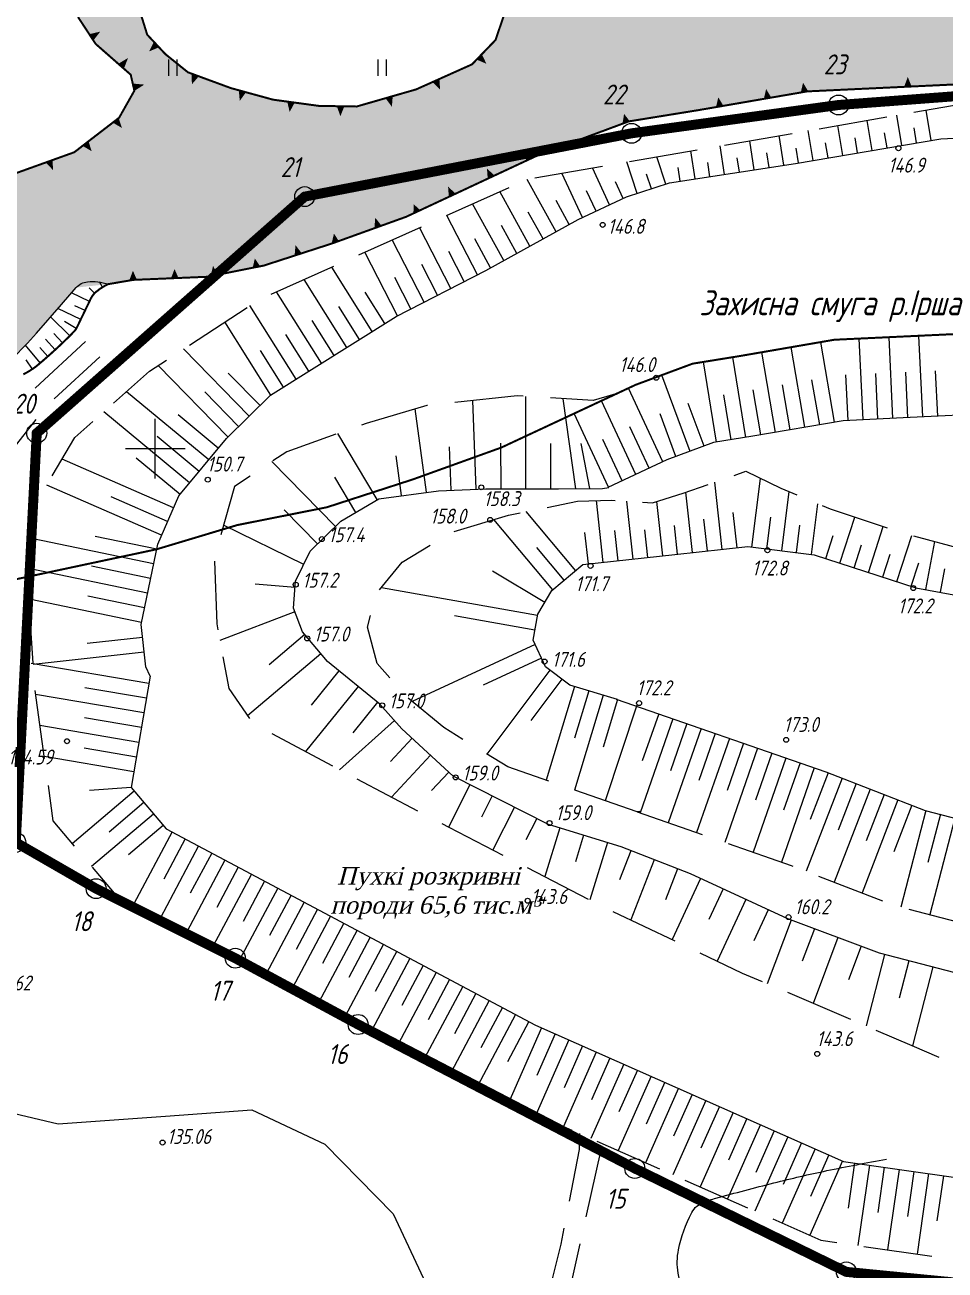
# Model space of a CAD drawing. Header units: millimetres. Extents: x 0 to 841, y 0 to 594.
# Drawn here: x 123.3 to 190.3, y 420.1 to 510.8 of the extents above; entities that cross this region are included whole.
import ezdxf

# ---------------------------------------------------------------- set-up
doc = ezdxf.new("R2010")
doc.units = ezdxf.units.MM
doc.linetypes.add('AHIDDEN4', pattern=[7, 5, -2])
for name, color, linetype in [('01_Відвал', 7, 'Continuous'), ('01_Відвал_62.5', 7, 'Continuous'), ('01_Земельний_відвід_існуючий', 7, 'Continuous'), ('01_Річка', 7, 'Continuous'), ('CONT-MNR', 7, 'Continuous'), ('кресты', 7, 'Continuous'), ('ПИКЕТЫ', 7, 'Continuous'), ('СІТУАЦІЯ', 7, 'Continuous')]:
    doc.layers.add(name, color=color, linetype=linetype)
doc.styles.add('Такие дела', font='GOST_A.TTF', dxfattribs={"oblique": 15})

msp = doc.modelspace()

# ---------------------------------------------------------------- hatches: boundary and pattern name
at = {"layer": '01_Річка', "linetype": 'Continuous', "lineweight": -3, "true_color": 0xf0ffff}
h = msp.add_hatch(color=7, dxfattribs=at)
h.dxf.hatch_style = 1
edge = h.paths.add_edge_path()
edge.add_line((39.38, 481.024), (39.38, 475.758))
edge.add_arc((37.525, 523.143), 47.421, 272.24114, 274.58422)
edge.add_arc((36.838, 531.714), 56.02, 274.58422, 276.81628)
edge.add_arc((30.426, 585.357), 110.045, 276.81628, 277.62338)
edge.add_arc((36.935, 536.728), 60.983, 277.62338, 278.7076)
edge.add_arc((35.507, 546.049), 70.412, 278.7076, 279.93591)
edge.add_arc((8.269, 701.544), 228.275, 279.93591, 280.61809)
edge.add_arc((35.835, 554.499), 78.668, 280.61809, 284.1123)
edge.add_arc((66.383, 432.996), 46.616, 99.5726, 104.1123, ccw=False)
edge.add_line((58.63, 478.963), (68.52, 480.631))
edge.add_arc((67.844, 484.638), 4.064, 279.5726, 285.93151)
edge.add_arc((210.338, -14.548), 515.061, 105.36694, 105.93151, ccw=False)
edge.add_arc((854.628, -2358.912), 2946.348, 104.811823, 105.366938, ccw=False)
edge.add_arc((106.972, 468.489), 21.765, 98.34969, 104.81182, ccw=False)
edge.add_arc((106.17, 473.952), 16.243, 92.16827, 98.34969, ccw=False)
edge.add_arc((109.542, 384.894), 105.365, 89.74225, 92.16827, ccw=False)
edge.add_arc((108.817, 223.574), 266.687, 89.29622, 89.74225, ccw=False)
edge.add_arc((111.718, 459.741), 30.502, 87.97734, 89.29622, ccw=False)
edge.add_arc((112.575, 484.033), 6.195, 77.28451, 87.97734, ccw=False)
edge.add_arc((114.372, 491.994), 1.967, 257.28451, 276.32316)
edge.add_arc((113.167, 502.868), 12.906, 276.32316, 277.11965)
edge.add_arc((5.841, 1362.133), 878.849, 277.119654, 277.216176)
edge.add_arc((102.494, 598.775), 109.396, 277.21618, 278.13482)
edge.add_arc((120.722, 471.258), 19.417, 95.95421, 98.13482, ccw=False)
edge.add_arc((118.71, 490.547), 0.0236, -57.54561, 95.95421, ccw=False)
edge.add_arc((102.877, 515.442), 29.527, 299.29966, 302.45439, ccw=False)
edge.add_arc((111.074, 500.837), 12.779, 286.17568, 299.29966, ccw=False)
edge.add_arc((117.59, 478.371), 10.613, 106.17568, 120.58349)
edge.add_arc((117.78, 478.049), 10.986, 120.58349, 127.21736)
edge.add_arc((112.544, 484.943), 2.33, 127.21736, 141.65341)
edge.add_arc((112.862, 484.692), 2.735, 141.65341, 161.1236)
edge.add_arc((105.322, 487.27), 5.234, 327.08054, 341.1236, ccw=False)
edge.add_arc((94.458, 494.303), 18.175, 323.65829, 327.08054, ccw=False)
edge.add_arc((104.474, 486.935), 5.741, 317.56723, 323.65829, ccw=False)
edge.add_arc((105.771, 485.749), 3.984, 304.44379, 317.56723, ccw=False)
edge.add_arc((101.674, 491.722), 11.227, 296.63697, 304.44379, ccw=False)
edge.add_arc((102.219, 490.636), 10.012, 283.29215, 296.63697, ccw=False)
edge.add_arc((106.21, 473.742), 7.347, 103.29215, 118.88332)
edge.add_line((102.661, 480.175), (87.432, 471.774))
edge.add_line((87.432, 471.774), (81.419, 467.148))
edge.add_line((81.419, 467.148), (75.953, 463.7))
edge.add_arc((79.656, 457.831), 6.939, 122.25075, 130.53163)
edge.add_arc((78.8, 458.832), 5.622, 130.53163, 139.73382)
edge.add_arc((76.191, 461.042), 2.203, 139.73382, 159.80238)
edge.add_arc((77.879, 460.421), 4.001, 159.80238, 174.65823)
edge.add_arc((88.495, 459.429), 14.663, 174.65823, 179.02894)
edge.add_arc((87.002, 459.454), 13.17, 179.02894, 183.64093)
edge.add_arc((89.754, 459.629), 15.928, 183.64093, 188.88153)
edge.add_arc((65.503, 455.84), 8.617, 1.75454, 8.88153, ccw=False)
edge.add_arc((62.929, 455.761), 11.192, -1.99212, 1.75454, ccw=False)
edge.add_arc((64.348, 455.711), 9.773, 353.99823, 358.00788, ccw=False)
edge.add_arc((68.205, 455.306), 5.895, 346.82603, 353.99823, ccw=False)
edge.add_arc((58.286, 457.628), 16.081, 342.48542, 346.82603, ccw=False)
edge.add_arc((60.388, 456.964), 13.878, 336.64692, 342.48542, ccw=False)
edge.add_arc((71.212, 452.291), 2.087, 321.55493, 336.64692, ccw=False)
edge.add_line((72.847, 450.993), (68.505, 445.523))
edge.add_arc((71.956, 442.784), 4.406, 141.55493, 152.72877)
edge.add_arc((80.821, 438.214), 14.379, 152.72877, 158.90739)
edge.add_arc((74.557, 440.63), 7.666, 158.90739, 164.61499)
edge.add_arc((74.662, 440.601), 7.775, 164.61499, 170.28239)
edge.add_arc((74.206, 440.679), 7.312, 170.28239, 180.93712)
edge.add_arc((70.769, 440.623), 3.875, 180.93712, 195.59245)
edge.add_line((67.037, 439.581), (68.408, 434.669))
edge.add_line((68.408, 434.669), (68.562, 427.522))
edge.add_line((68.562, 427.522), (70.194, 421.252))
edge.add_line((70.194, 421.252), (73.717, 429.182))
edge.add_arc((78.777, 426.934), 5.537, 144.46676, 156.04642, ccw=False)
edge.add_arc((60.645, 439.883), 16.745, 324.46676, 331.11765)
edge.add_arc((55.31, 442.826), 22.838, 331.11765, 334.92175)
edge.add_arc((71.055, 435.458), 5.454, 334.92175, 342.71063)
edge.add_arc((72.009, 435.161), 4.454, 342.71063, 350.7216)
edge.add_arc((63.181, 436.603), 13.399, 350.7216, 355.33801)
edge.add_arc((61.848, 436.712), 14.737, 355.33801, 359.23547)
edge.add_arc((65.913, 436.657), 10.672, 359.23547, 363.81584)
edge.add_arc((69.5, 436.897), 7.077, 3.81584, 11.4019)
edge.add_arc((72.617, 437.525), 3.898, 11.4019, 21.63018)
edge.add_arc((71.121, 436.932), 5.507, 21.63018, 30.984)
edge.add_arc((90.544, 448.596), 17.15, 205.68756, 210.984, ccw=False)
edge.add_arc((100.855, 453.555), 28.591, 202.96171, 205.68756, ccw=False)
edge.add_arc((79.067, 444.324), 4.928, 196.39287, 202.96171, ccw=False)
edge.add_arc((76.246, 443.494), 1.988, 172.1259, 196.39287, ccw=False)
edge.add_arc((81.965, 442.703), 7.761, 159.91242, 172.1259, ccw=False)
edge.add_arc((200.49, 399.358), 133.963, 158.98418, 159.91242, ccw=False)
edge.add_arc((252.385, 379.421), 189.556, 158.20385, 158.98418, ccw=False)
edge.add_arc((208.265, 397.064), 142.039, 157.01966, 158.20385, ccw=False)
edge.add_arc((47.502, 465.239), 32.582, 337.01966, 339.49231)
edge.add_arc((70.406, 456.672), 8.129, 339.49231, 344.84457)
edge.add_arc((65.928, 457.885), 12.767, 344.84457, 349.11468)
edge.add_arc((71.543, 456.805), 7.049, 349.11468, 358.0695)
edge.add_arc((92.41, 456.102), 13.83, 171.67937, 178.0695, ccw=False)
edge.add_arc((95.425, 455.661), 16.877, 168.78831, 171.67937, ccw=False)
edge.add_arc((88.428, 457.048), 9.743, 164.98298, 168.78831, ccw=False)
edge.add_arc((80.598, 459.148), 1.637, 150.35766, 164.98298, ccw=False)
edge.add_arc((81.234, 458.787), 2.368, 138.20782, 150.35766, ccw=False)
edge.add_arc((80.578, 459.373), 1.488, 97.89623, 138.20782, ccw=False)
edge.add_arc((79.833, 464.747), 3.938, 277.89623, 302.35489)
edge.add_arc((67.846, 483.668), 26.335, 302.35489, 309.52222)
edge.add_arc((96.167, 449.339), 18.168, 120.89039, 129.52222, ccw=False)
edge.add_arc((222.423, 238.3), 264.09, 120.12301, 120.89039, ccw=False)
edge.add_arc((129.205, 398.96), 78.345, 118.71409, 120.12301, ccw=False)
edge.add_arc((137.594, 383.647), 95.806, 117.28322, 118.71409, ccw=False)
edge.add_arc((17.287, 616.905), 166.649, 297.28322, 298.36812)
edge.add_arc((82.873, 495.446), 28.614, 298.36812, 304.36731)
edge.add_arc((109.117, 457.07), 17.878, 116.77541, 124.36731, ccw=False)
edge.add_arc((105.621, 463.998), 10.117, 107.89162, 116.77541, ccw=False)
edge.add_arc((114.665, 435.983), 39.556, 103.40224, 107.89162, ccw=False)
edge.add_arc((108.763, 460.753), 14.092, 96.79428, 103.40224, ccw=False)
edge.add_arc((105.917, 484.638), 9.961, 276.79428, 284.65567)
edge.add_arc((106.588, 482.073), 7.31, 284.65567, 294.14953)
edge.add_arc((105.933, 483.535), 8.912, 294.14953, 302.7461)
edge.add_arc((107.099, 481.721), 6.756, 302.7461, 314.08003)
edge.add_arc((109.518, 479.224), 3.279, 314.08003, 330.37576)
edge.add_arc((101.302, 483.895), 12.731, 330.37576, 334.76445)
edge.add_arc((102.223, 483.461), 11.713, 334.76445, 339.33998)
edge.add_arc((90.06, 488.048), 24.712, 339.33998, 342.32787)
edge.add_arc((155.809, 467.1), 44.294, 160.09624, 162.32787, ccw=False)
edge.add_arc((136.233, 474.187), 23.475, 156.24928, 160.09624, ccw=False)
edge.add_arc((115.885, 483.141), 1.244, 139.48123, 156.24928, ccw=False)
edge.add_arc((115.513, 483.46), 0.754, 112.82086, 139.48123, ccw=False)
edge.add_arc((118.811, 475.621), 9.258, 105.27705, 112.82086, ccw=False)
edge.add_arc((123.321, 459.109), 26.375, 101.80104, 105.27705, ccw=False)
edge.add_arc((111.969, 513.444), 29.133, 281.80104, 285.10834)
edge.add_arc((110.965, 517.163), 32.986, 285.10834, 287.91563)
edge.add_arc((119.97, 489.307), 3.71, 287.91563, 296.2926)
edge.add_arc((120.337, 488.566), 2.884, 296.2926, 313.33196)
edge.add_arc((103.752, 506.145), 27.051, 313.33196, 318.87686)
edge.add_line((124.13, 488.354), (127.016, 491.66))
edge.add_arc((127.965, 490.832), 1.26, 96.19758, 138.87686, ccw=False)
edge.add_arc((128.206, 488.613), 3.491, 70.94727, 96.19758, ccw=False)
edge.add_line((129.345, 491.913), (131.162, 492.223))
edge.add_line((131.162, 492.223), (136.57, 492.449))
edge.add_line((136.57, 492.449), (140.682, 493.267))
edge.add_line((140.682, 493.267), (145.672, 494.884))
edge.add_line((145.672, 494.884), (151.031, 496.814))
edge.add_line((151.031, 496.814), (160.718, 501.338))
edge.add_line((160.718, 501.338), (167.234, 503.758))
edge.add_line((167.234, 503.758), (172.299, 504.577))
edge.add_line((172.299, 504.577), (180.223, 505.942))
edge.add_line((180.223, 505.942), (193.1, 506.548))
edge.add_line((193.1, 506.548), (199.192, 506.876))
edge.add_line((199.192, 506.876), (203.75, 507.259))
edge.add_line((203.75, 507.259), (208.414, 507.812))
edge.add_line((208.414, 507.812), (210.946, 507.743))
edge.add_line((210.946, 507.743), (213.383, 506.729))
edge.add_line((213.383, 506.729), (217.51, 505.671))
edge.add_line((217.51, 505.671), (220.9, 504.769))
edge.add_line((220.9, 504.769), (224.001, 503.562))
edge.add_line((224.001, 503.562), (228.949, 501.09))
edge.add_line((228.949, 501.09), (233.923, 499.854))
edge.add_line((233.923, 499.854), (238.434, 498.901))
edge.add_line((238.434, 498.901), (243.96, 498.202))
edge.add_line((243.96, 498.202), (248.81, 497.893))
edge.add_line((248.81, 497.893), (256.815, 497.851))
edge.add_line((256.815, 497.851), (269.185, 499.824))
edge.add_line((269.185, 499.824), (276.873, 500.375))
edge.add_line((276.873, 500.375), (285.867, 501.519))
edge.add_line((285.867, 501.519), (290.831, 503.207))
edge.add_line((290.831, 503.207), (293.386, 505.943))
edge.add_line((293.386, 505.943), (295.69, 509.823))
edge.add_line((295.69, 509.823), (301.905, 521.164))
edge.add_line((301.905, 521.164), (299.448, 526.573))
edge.add_line((299.448, 526.573), (298.564, 526.877))
edge.add_line((298.564, 526.877), (297.483, 527.22))
edge.add_line((297.483, 527.22), (291.834, 521.714))
edge.add_line((291.834, 521.714), (287.974, 519.362))
edge.add_line((287.974, 519.362), (285.558, 519.048))
edge.add_line((285.558, 519.048), (284.381, 519.691))
edge.add_line((284.381, 519.691), (282.403, 521.557))
edge.add_line((282.403, 521.557), (280.025, 523.035))
edge.add_line((280.025, 523.035), (275.788, 523.866))
edge.add_line((275.788, 523.866), (272.147, 523.286))
edge.add_line((272.147, 523.286), (269.087, 520.4))
edge.add_line((269.087, 520.4), (263.979, 516.36))
edge.add_line((263.979, 516.36), (258.659, 512.737))
edge.add_line((258.659, 512.737), (253.716, 510.793))
edge.add_line((253.716, 510.793), (249.045, 509.489))
edge.add_line((249.045, 509.489), (243.631, 508.955))
edge.add_line((243.631, 508.955), (239.332, 509.065))
edge.add_line((239.332, 509.065), (236.887, 509.57))
edge.add_line((236.887, 509.57), (220.537, 514.261))
edge.add_line((220.537, 514.261), (215.693, 515.11))
edge.add_line((215.693, 515.11), (202.424, 514.492))
edge.add_line((202.424, 514.492), (187.888, 513.491))
edge.add_line((187.888, 513.491), (180.654, 512.472))
edge.add_line((180.654, 512.472), (177.374, 512.346))
edge.add_line((177.374, 512.346), (174.566, 513.074))
edge.add_line((174.566, 513.074), (170.972, 514.254))
edge.add_line((170.972, 514.254), (169.092, 515.381))
edge.add_line((169.092, 515.381), (166.186, 517.91))
edge.add_line((166.186, 517.91), (163.305, 520.965))
edge.add_line((163.305, 520.965), (162.2, 522.987))
edge.add_line((162.2, 522.987), (162.175, 526.517))
edge.add_line((162.175, 526.517), (160.722, 530.173))
edge.add_line((160.722, 530.173), (159.144, 532.201))
edge.add_line((159.144, 532.201), (156.363, 533.428))
edge.add_line((156.363, 533.428), (152.113, 529.277))
edge.add_line((152.113, 529.277), (154.316, 528.084))
edge.add_line((154.316, 528.084), (156.544, 525.436))
edge.add_line((156.544, 525.436), (157.401, 522.01))
edge.add_line((157.401, 522.01), (157.699, 519.04))
edge.add_line((157.699, 519.04), (158.603, 515.676))
edge.add_line((158.603, 515.676), (158.462, 512.405))
edge.add_line((158.462, 512.405), (157.541, 509.685))
edge.add_line((157.541, 509.685), (155.827, 507.91))
edge.add_line((155.827, 507.91), (151.76, 506.088))
edge.add_line((151.76, 506.088), (147.428, 504.842))
edge.add_line((147.428, 504.842), (144.687, 504.887))
edge.add_line((144.687, 504.887), (141.352, 505.339))
edge.add_line((141.352, 505.339), (138.283, 506.18))
edge.add_line((138.283, 506.18), (135.15, 507.332))
edge.add_line((135.15, 507.332), (133.509, 508.653))
edge.add_line((133.509, 508.653), (132.185, 510.07))
edge.add_line((132.185, 510.07), (131.155, 513.376))
edge.add_line((131.155, 513.376), (130.081, 517.604))
edge.add_line((130.081, 517.604), (129.661, 521.569))
edge.add_line((129.661, 521.569), (125.555, 519.641))
edge.add_line((125.555, 519.641), (125.632, 517.402))
edge.add_line((125.632, 517.402), (126.1, 514.378))
edge.add_line((126.1, 514.378), (127.204, 511.269))
edge.add_line((127.204, 511.269), (128.433, 509.397))
edge.add_line((128.433, 509.397), (130.984, 507.158))
edge.add_line((130.984, 507.158), (131.249, 505.992))
edge.add_line((131.249, 505.992), (130.14, 504.027))
edge.add_line((130.14, 504.027), (126.876, 501.514))
edge.add_line((126.876, 501.514), (121.759, 499.677))
edge.add_line((121.759, 499.677), (114.432, 497.543))
edge.add_line((114.432, 497.543), (107.451, 495.907))
edge.add_line((107.451, 495.907), (94.414, 497.225))
edge.add_line((94.414, 497.225), (86.919, 498.85))
edge.add_line((86.919, 498.85), (80.93, 500.713))
edge.add_line((80.93, 500.713), (76.043, 503.448))
edge.add_line((76.043, 503.448), (72.383, 507.267))
edge.add_line((72.383, 507.267), (62.485, 503.162))
edge.add_line((62.485, 503.162), (66.581, 497.222))
edge.add_line((66.581, 497.222), (71.182, 493.568))
edge.add_line((71.182, 493.568), (75.742, 491.368))
edge.add_line((75.742, 491.368), (80.264, 490.425))
edge.add_line((80.264, 490.425), (86.51, 489.843))
edge.add_arc((-104.967, 1126.797), 665.112, 285.572803, 286.731513, ccw=False)
edge.add_arc((-52.384, 938.119), 469.243, 284.19329, 285.5728, ccw=False)
edge.add_arc((-2523.737, 10709.626), 10548.426, 284.1654286, 284.1932887, ccw=False)
edge.add_arc((54.451, 494.813), 13.273, 283.38002, 284.16543, ccw=False)
edge.add_arc((48.875, 518.253), 37.367, 278.7654, 283.38002, ccw=False)
edge.add_arc((47.493, 527.218), 46.438, 274.62617, 278.7654, ccw=False)
edge.add_arc((45.749, 548.768), 68.058, 271.84933, 274.62617, ccw=False)
edge.add_arc((46.989, 510.359), 29.629, 267.64026, 271.84933, ccw=False)
edge.add_line((45.769, 480.755), (39.771, 481.002))
edge.add_arc((40.296, 493.757), 12.766, 265.88324, 267.64026, ccw=False)

# ---------------------------------------------------------------- linework, layer by layer
at = {"layer": '01_Відвал', "color": 7, "linetype": 'Continuous', "lineweight": -3}
for p, q in [((187.114, 502.009), (186.742, 504.205)), ((189.261, 502.372), (188.888, 504.577)), ((180.671, 500.92), (180.304, 503.091)), ((182.819, 501.283), (182.45, 503.462)), ((184.966, 501.646), (184.596, 503.834)), ((188.187, 502.191), (188.001, 503.291)), ((176.37, 500.234), (176.041, 502.352)), ((178.522, 500.568), (178.187, 502.724)), ((181.745, 501.101), (181.561, 502.189)), ((183.892, 501.465), (183.708, 502.556)), ((186.04, 501.828), (185.855, 502.924)), ((172.065, 499.566), (171.748, 501.609)), ((174.217, 499.9), (173.894, 501.981)), ((177.446, 500.401), (177.28, 501.47)), ((179.597, 500.738), (179.414, 501.822)), ((165.842, 497.686), (164.587, 500.369)), ((167.852, 498.514), (167.108, 500.806)), ((169.924, 499.187), (169.276, 501.181)), ((170.989, 499.399), (170.832, 500.411)), ((173.141, 499.733), (172.981, 500.764)), ((175.293, 500.067), (175.131, 501.117)), ((161.951, 495.732), (159.852, 499.541)), ((163.869, 496.763), (162.362, 499.984)), ((168.888, 498.851), (168.54, 499.922)), ((160.044, 494.681), (157.858, 498.647)), ((164.856, 497.224), (164.165, 498.7)), ((166.829, 498.147), (166.264, 499.354)), ((158.137, 493.629), (155.864, 497.752)), ((162.905, 496.258), (161.944, 498.001)), ((156.219, 492.596), (154.003, 496.918)), ((160.998, 495.206), (159.926, 497.15)), ((154.281, 491.602), (152.013, 496.026)), ((159.09, 494.155), (157.976, 496.177)), ((152.343, 490.609), (150.023, 495.133)), ((157.183, 493.103), (156.025, 495.204)), ((150.405, 489.615), (148.034, 494.241)), ((155.25, 492.099), (154.129, 494.286)), ((148.555, 488.466), (145.613, 493.155)), ((153.312, 491.105), (152.165, 493.342)), ((146.711, 487.308), (143.606, 492.255)), ((151.374, 490.112), (150.201, 492.399)), ((144.866, 486.15), (141.599, 491.355)), ((149.478, 489.045), (148.047, 491.325)), ((143.021, 484.993), (139.655, 490.356)), ((147.633, 487.887), (146.121, 490.296)), ((141.176, 483.835), (137.833, 489.163)), ((145.788, 486.729), (144.195, 489.267)), ((143.943, 485.571), (142.27, 488.238)), ((139.618, 482.314), (134.831, 487.198)), ((142.099, 484.414), (140.421, 487.086)), ((138.062, 480.789), (132.973, 485.982)), ((140.396, 483.076), (138.078, 485.441)), ((136.66, 479.124), (130.676, 484.084)), ((138.84, 481.552), (136.371, 484.071)), ((156.124, 476.979), (155.884, 483.44)), ((159.753, 477.014), (159.733, 483.743)), ((163.383, 477.025), (162.454, 483.574)), ((135.27, 477.447), (129.028, 482.621)), ((137.355, 479.962), (134.427, 482.389)), ((152.504, 476.759), (151.691, 482.836)), ((135.965, 478.286), (132.908, 480.819)), ((148.923, 476.228), (146.057, 481.038)), ((154.31, 476.912), (154.193, 480.08)), ((157.938, 477.009), (157.928, 480.331)), ((161.568, 477.019), (161.558, 480.325)), ((164.415, 477.028), (163.764, 480.32)), ((134.105, 475.632), (125.985, 479.168)), ((134.575, 476.609), (131.39, 479.249)), ((145.884, 474.267), (141.266, 478.995)), ((150.705, 476.519), (150.317, 479.416)), ((147.364, 475.299), (145.839, 477.857)), ((176.208, 472.772), (176.83, 477.774)), ((133.235, 473.635), (124.872, 477.277)), ((171.879, 472.371), (171.399, 476.765)), ((174.044, 472.607), (173.509, 477.505)), ((178.37, 472.504), (178.905, 476.809)), ((133.67, 474.634), (129.55, 476.428)), ((165.383, 471.662), (164.892, 476.159)), ((167.548, 471.898), (167.088, 476.116)), ((169.713, 472.134), (169.281, 476.095)), ((180.531, 472.235), (180.99, 475.926)), ((144.585, 472.999), (142.156, 475.486)), ((163.375, 471.057), (159.774, 475.355)), ((175.126, 472.725), (174.845, 475.3)), ((177.289, 472.638), (177.577, 474.956)), ((182.612, 471.603), (183.692, 474.947)), ((143.581, 471.518), (137.736, 474.375)), ((161.706, 469.658), (157.42, 474.773)), ((168.631, 472.016), (168.411, 474.029)), ((170.796, 472.252), (170.568, 474.339)), ((172.961, 472.489), (172.708, 474.812)), ((179.45, 472.369), (179.699, 474.368)), ((184.685, 470.934), (185.759, 474.26)), ((132.651, 471.547), (123.884, 473.377)), ((132.873, 472.614), (128.4, 473.547)), ((164.301, 471.544), (164.05, 473.837)), ((166.466, 471.78), (166.225, 473.983)), ((181.576, 471.938), (182.117, 473.614)), ((186.757, 470.265), (187.841, 473.621)), ((188.853, 469.685), (189.508, 473.176)), ((162.54, 470.358), (160.551, 472.732)), ((183.648, 471.269), (184.187, 472.936)), ((185.721, 470.6), (186.257, 472.258)), ((132.428, 470.481), (128.135, 471.378)), ((187.794, 469.93), (188.344, 471.635)), ((132.206, 469.415), (123.798, 471.17)), ((161.126, 468.741), (157.311, 471.031)), ((189.923, 469.484), (190.243, 471.189)), ((142.95, 469.843), (140.044, 470.066)), ((160.602, 467.794), (149.23, 469.819)), ((131.761, 467.283), (123.711, 468.963)), ((131.984, 468.349), (127.869, 469.208)), ((142.937, 468.051), (137.476, 465.962)), ((160.411, 466.722), (154.556, 467.764)), ((131.838, 466.203), (127.824, 465.757)), ((143.662, 466.401), (141.056, 464.203)), ((131.958, 465.121), (123.883, 464.223)), ((144.832, 465.014), (139.48, 460.501)), ((160.426, 465.676), (151.483, 461.531)), ((160.884, 464.688), (156.648, 462.725)), ((146.142, 463.769), (144.109, 461.267)), ((161.49, 463.821), (156.91, 457.707)), ((162.362, 463.167), (160.102, 460.151)), ((147.551, 462.624), (143.707, 457.895)), ((163.29, 462.626), (161.235, 455.797)), ((164.332, 462.312), (163.298, 458.876)), ((148.959, 461.479), (147.149, 459.252)), ((165.375, 461.999), (163.294, 455.081)), ((166.418, 461.685), (165.371, 458.204)), ((150.193, 460.151), (146.189, 456.571)), ((151.47, 458.864), (149.888, 457.16)), ((152.8, 457.629), (149.969, 454.581)), ((154.13, 456.394), (152.882, 455.05)), ((155.68, 455.475), (154.124, 452.394)), ((157.3, 454.657), (156.518, 453.109)), ((158.92, 453.838), (157.35, 450.73)), ((160.54, 453.02), (159.752, 451.459)), ((162.215, 452.337), (161.117, 448.788)), ((163.948, 451.8), (163.352, 449.872)), ((165.682, 451.264), (164.394, 447.098)), ((167.398, 450.675), (166.569, 448.55)), ((169.089, 450.016), (167.383, 445.64)), ((170.78, 449.356), (169.902, 447.106)), ((172.452, 448.653), (170.396, 444.201)), ((174.1, 447.892), (173.067, 445.655)), ((175.748, 447.13), (173.672, 442.637)), ((177.395, 446.369), (176.353, 444.112)), ((179.051, 445.626), (177.319, 440.988)), ((180.751, 444.992), (179.871, 442.634)), ((182.451, 444.357), (180.662, 439.563)), ((184.152, 443.722), (183.243, 441.286)), ((185.864, 443.125), (184.512, 437.921)), ((187.621, 442.669), (186.91, 439.935)), ((189.378, 442.212), (187.888, 436.481))]:
    msp.add_line(p, q, dxfattribs=at)
at = {"layer": '01_Відвал', "color": 7, "linetype": 'AHIDDEN4', "lineweight": -3, "flags": 128}
for points in [[(123.877, 464.315), (123.658, 467.6), (123.977, 475.756), (126.911, 480.74), (132.362, 485.582), (140.275, 490.761), (159.881, 499.554), (191.5, 505.029), (203.527, 505.38)], [(166.454, 483.985), (164.658, 483.437), (159.12, 483.781), (152.534, 483.086), (148.129, 481.778), (142.349, 479.714), (138.55, 477.192), (137.076, 472.093), (137.246, 467.192), (138.124, 462.481), (139.859, 459.948), (146.143, 456.595), (154.137, 452.387), (165.214, 446.676), (175.497, 441.766), (187.839, 436.502), (196.739, 432.707), (207.064, 429.344), (207.313, 429.303)], [(168.047, 453.52), (167.854, 453.495), (158.436, 456.77), (153.776, 459.632), (151.116, 461.836), (148.934, 464.303), (148.215, 466.938), (148.838, 469.333), (150.732, 471.681), (154.457, 473.892), (158.49, 475.091), (163.507, 476.123), (166.009, 476.187), (168.954, 475.992), (171.208, 476.698), (173.559, 477.523), (175.755, 478.293), (178.296, 477.066), (181.888, 475.546), (187.05, 473.832), (191.575, 472.625), (193.667, 472.565), (200.018, 472.7), (211.626, 474.361), (219.505, 475.935), (225.678, 477.512), (232.742, 478.537), (239.967, 480.036), (243.032, 480.414), (250.595, 480.293), (258.255, 479.333), (266.141, 477.592), (278.65, 474.654), (282.465, 473.6), (286.171, 473.159), (290.867, 473.137), (303.994, 474.28), (314.807, 475.659), (324.031, 476.855), (332.346, 477.929)]]:
    msp.add_lwpolyline(points, dxfattribs=at)
at = {"layer": '01_Відвал', "color": 7, "linetype": 'Continuous', "lineweight": -3, "flags": 128}
for points in [[(132.399, 463.381), (132.076, 464.06), (131.733, 467.147), (132.95, 472.979), (134.481, 476.495), (137.945, 480.674), (141.159, 483.824), (150.303, 489.562), (156.833, 492.91), (163.551, 496.613), (167.073, 498.261), (170.198, 499.276), (179.379, 500.701), (189.953, 502.489), (195.807, 502.771), (199.171, 502.632), (201.674, 501.421), (201.942, 501.184)], [(196.404, 440.387), (185.492, 443.222), (178.807, 445.717), (171.739, 448.982), (166.678, 450.956), (161.385, 452.593), (154.453, 456.095), (150.727, 459.555), (149.128, 461.342), (145.314, 464.442), (143.491, 466.604), (142.833, 468.325), (142.985, 470.298), (144.048, 472.475), (146.277, 474.651), (149.037, 476.296), (153.392, 476.878), (156.826, 477.005), (162.12, 477.021), (165.33, 477.031), (165.776, 477.119)], [(166.418, 461.685), (162.946, 462.729), (161.177, 464.055), (160.281, 465.989), (160.621, 467.901), (161.647, 469.61), (163.904, 471.5), (170.582, 472.229), (175.905, 472.81), (180.733, 472.21), (188.141, 469.818), (194.309, 468.66), (202.952, 469.572), (215.914, 471.509), (220.71, 472.245), (228.684, 472.428), (233.844, 472.816)]]:
    msp.add_lwpolyline(points, dxfattribs=at)
at = {"layer": '01_Відвал', "color": 7, "linetype": 'Continuous', "lineweight": -3}
for centre in [(186.865, 501.808), (165.336, 496.228), (169.237, 485.095), (136.593, 477.678), (156.505, 477.123), (123.977, 475.756), (157.148, 474.758), (144.896, 473.354), (177.328, 472.546), (164.46, 471.405), (123.491, 469.333), (142.996, 470.041), (187.952, 469.791), (143.83, 466.126), (161.111, 464.442), (149.295, 461.257), (167.989, 461.415), (126.346, 458.643), (178.695, 458.744), (154.637, 456.009), (161.472, 452.686), (159.877, 447.033), (178.869, 445.84), (180.959, 435.887)]:
    msp.add_circle(centre, 0.181, dxfattribs=at)
at = {"layer": '01_Відвал_62.5', "color": 5, "linetype": 'Continuous', "lineweight": -3}
for p, q in [((182.212, 481.863), (181.207, 487.694)), ((184.289, 482.04), (184.011, 487.95)), ((186.465, 482.142), (186.187, 488.052)), ((188.64, 482.244), (188.362, 488.155)), ((177.919, 481.124), (176.914, 486.955)), ((180.065, 481.493), (179.061, 487.324)), ((173.614, 480.41), (172.67, 486.251)), ((175.764, 480.758), (174.82, 486.599)), ((171.695, 479.742), (169.636, 485.289)), ((181.139, 481.678), (180.575, 484.951)), ((183.201, 481.989), (183.045, 485.306)), ((185.377, 482.091), (185.221, 485.409)), ((187.552, 482.193), (187.396, 485.511)), ((189.728, 482.296), (189.572, 485.613)), ((169.719, 478.98), (167.215, 484.341)), ((176.846, 480.939), (176.282, 484.212)), ((178.992, 481.308), (178.428, 484.582)), ((167.746, 478.058), (165.242, 483.419)), ((172.716, 480.121), (171.56, 483.235)), ((174.689, 480.584), (174.159, 483.863)), ((165.772, 477.137), (163.268, 482.498)), ((170.674, 479.363), (169.518, 482.477)), ((168.732, 478.519), (167.327, 481.529)), ((166.759, 477.597), (165.353, 480.607)), ((132.31, 462.852), (123.739, 464.305)), ((132.128, 461.778), (127.653, 462.537)), ((131.946, 460.705), (124.05, 462.044)), ((167.813, 461.265), (165.526, 454.304)), ((169.416, 460.638), (168.224, 457.209)), ((131.581, 458.557), (124.361, 459.782)), ((131.763, 459.631), (127.627, 460.333)), ((170.445, 460.28), (168.06, 453.423)), ((172.502, 459.565), (170.117, 452.708)), ((171.473, 459.923), (170.281, 456.494)), ((174.559, 458.85), (172.174, 451.992)), ((173.531, 459.207), (172.338, 455.779)), ((131.399, 457.484), (127.6, 458.128)), ((176.616, 458.134), (174.232, 451.277)), ((175.588, 458.492), (174.395, 455.063)), ((177.645, 457.776), (176.453, 454.348)), ((131.217, 456.41), (124.672, 457.52)), ((178.673, 457.419), (176.289, 450.562)), ((179.702, 457.061), (178.51, 453.632)), ((180.731, 456.703), (178.346, 449.846)), ((182.773, 455.947), (180.154, 449.175)), ((181.757, 456.339), (180.448, 452.954)), ((131.246, 455.005), (126.731, 451.181)), ((131.024, 455.267), (127.992, 455.045)), ((184.804, 455.161), (182.186, 448.39)), ((183.788, 455.554), (182.479, 452.168)), ((131.95, 454.174), (129.415, 452.027)), ((186.835, 454.376), (184.217, 447.604)), ((185.82, 454.768), (184.511, 451.383)), ((132.653, 453.343), (128.139, 449.519)), ((187.851, 453.983), (186.542, 450.597)), ((188.869, 453.596), (187.043, 446.57)), ((189.923, 453.322), (189.01, 449.809)), ((133.357, 452.512), (130.823, 450.365)), ((190.977, 453.049), (189.151, 446.022)), ((133.998, 452.039), (131.22, 446.814)), ((134.959, 451.528), (133.4, 448.595)), ((135.921, 451.017), (133.144, 445.792)), ((136.882, 450.505), (135.323, 447.573)), ((137.844, 449.994), (135.067, 444.77)), ((139.767, 448.972), (136.99, 443.747)), ((138.806, 449.483), (137.247, 446.55)), ((141.69, 447.95), (138.913, 442.725)), ((140.729, 448.461), (139.17, 445.528)), ((143.614, 446.928), (140.836, 441.703)), ((142.652, 447.439), (141.093, 444.506)), ((144.575, 446.416), (143.016, 443.484)), ((145.537, 445.905), (142.76, 440.681)), ((146.498, 445.394), (144.939, 442.461)), ((147.46, 444.883), (144.683, 439.658)), ((148.422, 444.372), (146.863, 441.439)), ((149.383, 443.861), (146.606, 438.636)), ((150.345, 443.35), (148.786, 440.417)), ((151.306, 442.839), (148.529, 437.614)), ((152.268, 442.327), (150.709, 439.395)), ((153.23, 441.816), (150.452, 436.592)), ((155.153, 440.794), (152.376, 435.569)), ((154.191, 441.305), (152.632, 438.372)), ((157.076, 439.772), (154.299, 434.547)), ((156.114, 440.283), (154.555, 437.35)), ((158.999, 438.749), (156.222, 433.525)), ((158.038, 439.261), (156.479, 436.328)), ((159.961, 438.238), (158.402, 435.305)), ((160.891, 437.783), (158.497, 432.372)), ((162.883, 436.902), (160.489, 431.491)), ((161.887, 437.343), (160.543, 434.305)), ((164.875, 436.021), (162.481, 430.61)), ((163.879, 436.461), (162.535, 433.424)), ((166.867, 435.14), (164.473, 429.729)), ((165.871, 435.58), (164.527, 432.543)), ((168.858, 434.258), (166.465, 428.847)), ((167.863, 434.699), (166.519, 431.662)), ((170.85, 433.377), (168.456, 427.966)), ((169.854, 433.818), (168.511, 430.78)), ((172.842, 432.496), (170.448, 427.085)), ((171.846, 432.937), (170.502, 429.899)), ((174.834, 431.615), (172.44, 426.204)), ((173.838, 432.055), (172.494, 429.018)), ((176.826, 430.734), (174.432, 425.323)), ((175.83, 431.174), (174.486, 428.137)), ((178.817, 429.852), (176.423, 424.441)), ((177.821, 430.293), (176.478, 427.256)), ((180.809, 428.971), (178.415, 423.56)), ((179.813, 429.412), (178.469, 426.374)), ((182.801, 428.09), (180.407, 422.679)), ((181.805, 428.531), (180.461, 425.493)), ((183.676, 427.945), (183.203, 424.657)), ((184.753, 427.79), (183.911, 421.933)), ((185.831, 427.635), (185.359, 424.347)), ((186.909, 427.48), (186.067, 421.623)), ((187.987, 427.325), (187.515, 424.037)), ((189.065, 427.17), (188.223, 421.313)), ((190.143, 427.015), (189.67, 423.727))]:
    msp.add_line(p, q, dxfattribs=at)
at = {"layer": '01_Відвал_62.5', "color": 5, "linetype": 'AHIDDEN4', "lineweight": -3, "flags": 128}
for points in [[(224.499, 483.508), (216.638, 486.952), (215.259, 487.489), (212.924, 488.109), (207.696, 489.45), (205.58, 489.199), (200.442, 488.767), (194.014, 488.421), (186.928, 488.087), (182.198, 487.865), (175.289, 486.674), (171.886, 486.124), (167.728, 484.581), (166.454, 483.985)], [(124.009, 462.343), (125.315, 452.853), (129.782, 447.579), (157.86, 432.654), (181.218, 422.32), (195.061, 420.33), (207.072, 421.151)], [(167.854, 453.495), (179.07, 449.594), (186.586, 446.688), (196.178, 444.196), (205.113, 443.183), (213.238, 443.826)]]:
    msp.add_lwpolyline(points, dxfattribs=at)
at = {"layer": '01_Відвал_62.5', "color": 5, "linetype": 'Continuous', "lineweight": -3, "flags": 128}
for points in [[(221.082, 478.545), (214.376, 481.483), (213.42, 481.855), (211.429, 482.384), (207.296, 483.444), (206.177, 483.312), (200.849, 482.863), (194.312, 482.511), (187.206, 482.177), (182.842, 481.972), (176.263, 480.838), (173.402, 480.376), (170.014, 479.118), (165.704, 477.105)], [(132.399, 463.381), (131.024, 455.267), (133.562, 452.27), (160.449, 437.979), (182.866, 428.061), (195.288, 426.275), (203.363, 426.699)], [(166.331, 461.711), (181.572, 456.411), (188.815, 453.61), (197.507, 451.352), (205.237, 450.475), (205.369, 450.486)]]:
    msp.add_lwpolyline(points, dxfattribs=at)
for points in [[(150.744, 451.095, 0, 0, 0), (178.036, 476.924, 0.726, 0, 0), (181.476, 480.18, 0, 0, 0)], [(159.845, 448.862, 0, 0, 0), (174.468, 451.956, 0.726, 0, 0), (179.102, 452.936, 0, 0, 0)], [(159.635, 445.297, 0, 0, 0), (198.326, 435.626, 0.726, 0, 0), (202.921, 434.477, 0, 0, 0)], [(159.635, 445.297, 0, 0, 0), (168.745, 433.535, 0.726, 0, 0), (171.645, 429.791, 0, 0, 0)]]:
    msp.add_lwpolyline(points, format="xyseb", dxfattribs=at)
at = {"layer": '01_Земельний_відвід_існуючий', "color": 2, "linetype": 'Continuous', "lineweight": 50, "const_width": 0.726}
msp.add_lwpolyline([(500.925, 470.682), (391.263, 474.094), (271.255, 425.27), (208.638, 396.375), (197.918, 403.363), (199.378, 418.417), (183.075, 420.017), (167.68, 427.545), (147.537, 438.025), (138.594, 442.849), (128.465, 447.911), (122.614, 451.28), (124.144, 481.063), (143.65, 498.284), (167.441, 502.891), (182.509, 504.952), (210.667, 507.072), (220.406, 500.651), (311.596, 500.059), (333.909, 497.039), (368.924, 505.381), (400.353, 521.498), (424.365, 522.95), (452.715, 505.268)], close=True, dxfattribs=at)
at = {"layer": '01_Земельний_відвід_існуючий', "color": 7, "linetype": 'Continuous', "lineweight": -3}
for centre in [(182.509, 504.952), (167.441, 502.891), (143.65, 498.284), (124.144, 481.063), (122.614, 451.28), (128.465, 447.911), (138.594, 442.849), (147.537, 438.025), (167.68, 427.545), (183.075, 420.017)]:
    msp.add_circle(centre, 0.726, dxfattribs=at)
at = {"layer": '01_Річка', "color": 0, "linetype": 'Continuous'}
for p, q in [((133.755, 507.082), (133.755, 508.261)), ((134.343, 508.261), (134.343, 507.085)), ((149.001, 507.082), (149.001, 508.261)), ((149.589, 508.261), (149.589, 507.085))]:
    msp.add_line(p, q, dxfattribs=at)
at = {"layer": '01_Річка', "color": 32, "linetype": 'Continuous', "lineweight": -3}
for p, q in [((127.974, 490.642), (126.675, 491.269)), ((128.358, 491.253), (127.961, 491.639)), ((128.934, 491.692), (128.702, 492.069)), ((127.658, 489.988), (126.919, 490.345)), ((126.542, 488.142), (125.156, 489.529)), ((127.342, 489.334), (125.684, 490.135)), ((127.023, 488.682), (126.16, 489.187)), ((125.492, 487.138), (124.786, 487.91)), ((126.022, 487.634), (125.378, 488.308)), ((124.403, 486.178), (123.313, 487.46)), ((124.952, 486.653), (124.371, 487.313)), ((123.83, 485.734), (123.382, 486.403))]:
    msp.add_line(p, q, dxfattribs=at)
at = {"layer": '01_Річка', "color": 7, "linetype": 'Continuous', "lineweight": -3, "const_width": 0.145, "flags": 128}
for points in [[(129.661, 521.569), (130.081, 517.604), (131.155, 513.376), (132.185, 510.07), (133.509, 508.653), (135.15, 507.332), (138.283, 506.18), (141.352, 505.339), (144.687, 504.887), (147.428, 504.842), (151.76, 506.088), (155.827, 507.91), (157.541, 509.685), (158.462, 512.405), (158.603, 515.676), (157.699, 519.04), (157.401, 522.01), (156.544, 525.436), (154.316, 528.084), (152.113, 529.277)], [(72.383, 507.267), (76.043, 503.448), (80.93, 500.713), (86.919, 498.85), (94.414, 497.225), (104.607, 496.195), (107.451, 495.907), (114.432, 497.543), (121.759, 499.677), (126.876, 501.514), (130.14, 504.027), (131.249, 505.992), (130.984, 507.158), (128.433, 509.397), (127.204, 511.269), (126.1, 514.378), (125.632, 517.402), (125.555, 519.641)], [(228.949, 501.09), (224.001, 503.562), (220.9, 504.769), (217.51, 505.671), (213.383, 506.729), (210.946, 507.743), (208.414, 507.812), (203.75, 507.259), (199.192, 506.876), (193.1, 506.548), (186.075, 506.217), (180.223, 505.942), (172.299, 504.577), (167.234, 503.758), (160.718, 501.338), (155.261, 498.79), (151.031, 496.814), (145.672, 494.884), (140.682, 493.267), (136.57, 492.449), (131.162, 492.223), (129.345, 491.913)]]:
    msp.add_lwpolyline(points, dxfattribs=at)
at = {"layer": '01_Річка', "color": 7, "linetype": 'Continuous', "lineweight": -3, "flags": 128}
for points in [[(128.117, 509.879, 0.544, 0, 0), (128.767, 510.294, 0, 0, 0)], [(132.857, 509.35, 0.544, 0, 0), (132.327, 508.854, 0, 0, 0)], [(130.282, 507.774, 0.544, 0, 0), (130.787, 508.374, 0, 0, 0)], [(156.353, 508.455, 0.544, 0, 0), (156.876, 507.951, 0, 0, 0)], [(131.191, 506.248, 0.544, 0, 0), (131.97, 506.435, 0, 0, 0)], [(135.684, 507.136, 0.544, 0, 0), (135.434, 506.455, 0, 0, 0)], [(153.206, 506.735, 0.544, 0, 0), (153.503, 506.073, 0, 0, 0)], [(180.03, 505.909, 0.544, 0, 0), (179.925, 506.574, 0, 0, 0)], [(187.558, 506.287, 0.544, 0, 0), (187.548, 506.992, 0, 0, 0)], [(139.113, 505.952, 0.544, 0, 0), (138.921, 505.252, 0, 0, 0)], [(149.794, 505.522, 0.544, 0, 0), (149.995, 504.824, 0, 0, 0)], [(173.859, 504.845, 0.544, 0, 0), (173.754, 505.511, 0, 0, 0)], [(177.341, 505.445, 0.544, 0, 0), (177.236, 506.111, 0, 0, 0)], [(142.649, 505.163, 0.544, 0, 0), (142.552, 504.444, 0, 0, 0)], [(146.26, 504.861, 0.544, 0, 0), (146.248, 504.135, 0, 0, 0)], [(129.895, 503.839, 0.544, 0, 0), (130.34, 503.282, 0, 0, 0)], [(167.053, 503.69, 0.544, 0, 0), (166.896, 504.306, 0, 0, 0)], [(127.696, 502.146, 0.544, 0, 0), (128.142, 501.59, 0, 0, 0)], [(160.006, 501.006, 0.544, 0, 0), (159.711, 501.579, 0, 0, 0)], [(125.057, 500.861, 0.544, 0, 0), (125.319, 500.224, 0, 0, 0)], [(157.218, 499.704, 0.544, 0, 0), (156.913, 500.328, 0, 0, 0)], [(154.388, 498.382, 0.544, 0, 0), (154.083, 499.007, 0, 0, 0)], [(151.815, 497.181, 0.544, 0, 0), (151.577, 497.733, 0, 0, 0)], [(148.985, 496.077, 0.544, 0, 0), (148.786, 496.749, 0, 0, 0)], [(145.89, 494.963, 0.544, 0, 0), (145.778, 495.591, 0, 0, 0)], [(143.177, 494.076, 0.544, 0, 0), (142.978, 494.748, 0, 0, 0)], [(140.133, 493.158, 0.544, 0, 0), (140.021, 493.786, 0, 0, 0)], [(131.162, 492.223, 0.544, 0, 0), (131.146, 492.885, 0, 0, 0)], [(134.191, 492.35, 0.544, 0, 0), (134.175, 493.012, 0, 0, 0)], [(137.071, 492.543, 0.544, 0, 0), (136.977, 493.241, 0, 0, 0)]]:
    msp.add_lwpolyline(points, format="xyseb", dxfattribs=at)
at = {"layer": '01_Річка', "color": 32, "linetype": 'Continuous', "lineweight": -3, "flags": 128}
msp.add_lwpolyline([(122.315, 486.469, 0.024199), (124.13, 488.354), (125.934, 490.421), (127.016, 491.66, -0.188406), (127.829, 492.084, -0.110623), (129.345, 491.913)], format="xyb", dxfattribs=at)
at = {"layer": '01_Річка', "color": 32, "linetype": 'Continuous', "lineweight": 50, "const_width": 0.145, "flags": 128}
msp.add_lwpolyline([(123.167, 485.345, 0.031006), (123.864, 485.757, 0.026153), (124.265, 486.061, 0.008928), (125.374, 487.031, 0.015358), (126.844, 488.448, 0.080915), (127.068, 488.767), (127.639, 489.949), (128.072, 490.845, -0.106095), (128.472, 491.359, -0.066402), (129.345, 491.913)], format="xyb", dxfattribs=at)
at = {"layer": '01_Річка', "color": 4, "linetype": 'Continuous', "lineweight": -3, "flags": 128}
msp.add_lwpolyline([(229.858, 482.162, 0.145, 0.145, 0), (224.573, 483.475, 0.145, 0.145, 0), (216.638, 486.952, 0.145, 0.145, 0), (215.259, 487.489, 0.145, 0.145, 0), (212.924, 488.109, 0.145, 0.145, 0), (207.696, 489.45, 0.145, 0.145, 0), (205.58, 489.199, 0.145, 0.145, 0), (200.442, 488.767, 0.145, 0.145, 0), (194.014, 488.421, 0.145, 0.145, 0), (186.928, 488.087, 0.145, 0.145, 0), (182.198, 487.865, 0.145, 0.145, 0), (175.289, 486.674, 0.145, 0.145, 0), (171.886, 486.124, 0.145, 0.145, 0), (167.728, 484.581, 0.145, 0.145, 0), (162.941, 482.345, 0.145, 0.145, 0), (157.96, 480.018, 0.145, 0.145, 0), (151.546, 477.708, 0.145, 0.145, 0), (145.266, 475.673, 0.145, 0.145, 0), (138.732, 474.374, 0.145, 0.145, 0), (132.873, 472.614, 0.145, 0.145, 0), (120.393, 469.954, 0, 0, 0)], format="xyseb", dxfattribs=at)
at = {"layer": 'CONT-MNR', "color": 30, "linetype": 'Continuous', "elevation": 49.005, "flags": 128}
msp.add_lwpolyline([(76.378, 408.979), (77.1, 413.605), (75.458, 416.569), (73.837, 418.67), (73.484, 421.013), (74.64, 423.547), (77.722, 425.697), (82.572, 427.687), (89.154, 429.291), (95.107, 428.901), (101, 428.393), (113.773, 431.838), (119.219, 432.325), (125.715, 430.789), (133.504, 431.349), (139.806, 431.801), (145.11, 429.314), (150.077, 424.241), (153.218, 417.577)], dxfattribs=at)
at = {"layer": 'CONT-MNR', "color": 30, "linetype": 'Continuous', "flags": 128}
msp.add_lwpolyline([(171.473, 418.047, -0.078865), (170.835, 419.928, -0.092322), (170.861, 421.629, -0.071917), (171.825, 424.333, -0.184059), (172.692, 425.094, -0.022302), (173.58, 425.38, -0.004763), (177.798, 426.493, -0.010349), (181.658, 427.386, -0.009265), (186.006, 428.215)], format="xyb", dxfattribs=at)
at = {"layer": 'кресты', "color": 3, "linetype": 'Continuous'}
for p, q in [((132.771, 477.76), (132.771, 482.116)), ((132.771, 477.76), (132.771, 482.116)), ((130.593, 479.938), (134.949, 479.938)), ((130.593, 479.938), (134.949, 479.938))]:
    msp.add_line(p, q, dxfattribs=at)
at = {"layer": 'ПИКЕТЫ', "color": 7, "linetype": 'Continuous'}
msp.add_circle((133.306, 429.431), 0.181, dxfattribs=at)
at = {"layer": 'СІТУАЦІЯ', "color": 7, "linetype": 'AHIDDEN4', "flags": 128}
for points in [[(127.703, 487.741), (123.873, 484.21), (118.786, 477.792), (116.951, 474.874), (112.603, 470.843), (109.436, 467.906), (106.33, 463.319), (104.796, 460.559), (104.725, 458.056), (106.609, 452.27), (108.37, 446.858), (109.489, 442.002), (109.767, 439.28), (109.249, 437.063), (108.606, 434.316), (108.859, 429.007), (108.503, 427.538), (105.905, 426.582), (101.042, 426.001), (96.804, 426.723), (96.072, 426.938), (92.266, 428.057), (88.559, 427.698), (82.716, 425.495), (77.7, 422.153), (74.955, 419.016), (73.687, 416.794), (70.923, 408.414), (69.705, 402.797), (68.058, 397.957), (65.716, 393.838), (63.672, 390.334)], [(163.645, 430.095), (163.627, 428.928), (162.296, 422.029), (159.402, 410.458), (158.212, 405.644), (157.796, 403.267), (155, 402.197), (151.705, 400.993), (143.437, 399.091), (138.262, 397.724), (133.682, 397.07), (130.351, 396.891), (125.568, 397.128), (121.285, 397.306), (118.965, 397.366), (117.359, 397.484), (116.169, 398.614), (115.813, 399.981), (116.705, 401.526), (118.787, 403.606), (120.512, 406.162), (121.047, 408.778), (120.631, 411.987), (119.976, 413.414), (116.811, 416.74), (114.269, 420.765), (111.727, 425.812), (110.37, 429.326), (110.139, 434.176), (110.733, 436.716), (111.31, 439.181), (110.996, 442.252), (109.841, 447.266), (108.058, 452.742), (106.257, 458.277), (106.309, 460.144), (107.63, 462.519), (110.601, 466.907), (113.64, 469.725), (118.135, 473.892), (120.032, 476.91), (124.994, 483.17), (128.736, 486.62)], [(159.699, 403.504), (160.71, 408.735), (161.84, 412.955), (162.138, 415.035), (163.807, 422.5), (165.337, 429.346)]]:
    msp.add_lwpolyline(points, dxfattribs=at)

# ---------------------------------------------------------------- texts
at = {"layer": '01_Відвал', "color": 7, "linetype": 'Continuous', "lineweight": -3, "style": 'Такие дела', "oblique": 15}
for s, p in [('146.9', (186.127, 500.03)), ('146.8', (165.705, 495.577)), ('146.0', (166.547, 485.512)), ('150.7', (136.536, 478.27)), ('158.3', (156.67, 475.753)), ('158.0', (152.778, 474.482)), ('157.4', (145.377, 473.129)), ('172.8', (176.213, 470.702)), ('157.2', (143.477, 469.815)), ('171.7', (163.346, 469.561)), ('172.2', (186.837, 467.946)), ('157.0', (144.311, 465.901)), ('171.6', (161.645, 464.054)), ('172.2', (167.807, 461.988)), ('157.0', (149.776, 461.032)), ('173.0', (178.513, 459.317)), ('134.59', (122.05, 456.946)), ('159.0', (155.118, 455.783)), ('159.0', (161.907, 452.895)), ('143.6', (160.122, 446.795)), ('160.2', (179.303, 446.049)), ('143.6', (180.902, 436.448))]:
    msp.add_text(s, height=1.089, dxfattribs=at).set_placement(p)
at = {"layer": '01_Земельний_відвід_існуючий', "color": 7, "linetype": 'Continuous', "lineweight": -3, "char_height": 1.452, "attachment_point": 1, "style": 'Такие дела'}
for s, insert in [('23', (181.425, 508.634)), ('22', (165.357, 506.444)), ('21', (141.901, 501.158)), ('20', (122.394, 483.937)), ('18', (126.653, 446.264)), ('17', (136.783, 441.202)), ('16', (145.317, 436.598)), ('15', (165.548, 426.065))]:
    msp.add_mtext_dynamic_manual_height_columns(s, width=5.04905, gutter_width=15, heights=[0], dxfattribs=dict(at, insert=insert))
at = {"layer": '01_Річка', "color": 0, "linetype": 'Continuous', "lineweight": 9, "attachment_point": 1, "style": 'Такие дела'}
for s, insert, char_height, width in [('Захисна смуга р.Ірша', (172.374, 491.462), 1.815, 32.90184), ('{\\fTimes New Roman|b0|i0|c204|p18;\\H1.1667x;\\C5; Пухкі розкривні породи 65,6\\~тис.м³}', (145.522, 449.482), 1.089, 16.18572)]:
    msp.add_mtext(s, dxfattribs=dict(at, insert=insert, char_height=char_height, width=width))
at = {"layer": 'ПИКЕТЫ', "color": 7, "linetype": 'Continuous', "style": 'Такие дела', "oblique": 15}
for s, p in [('134.62', (120.504, 440.501)), ('135.06', (133.631, 429.326))]:
    msp.add_text(s, height=1.089, dxfattribs=at).set_placement(p)

doc.saveas('drawing.dxf')
